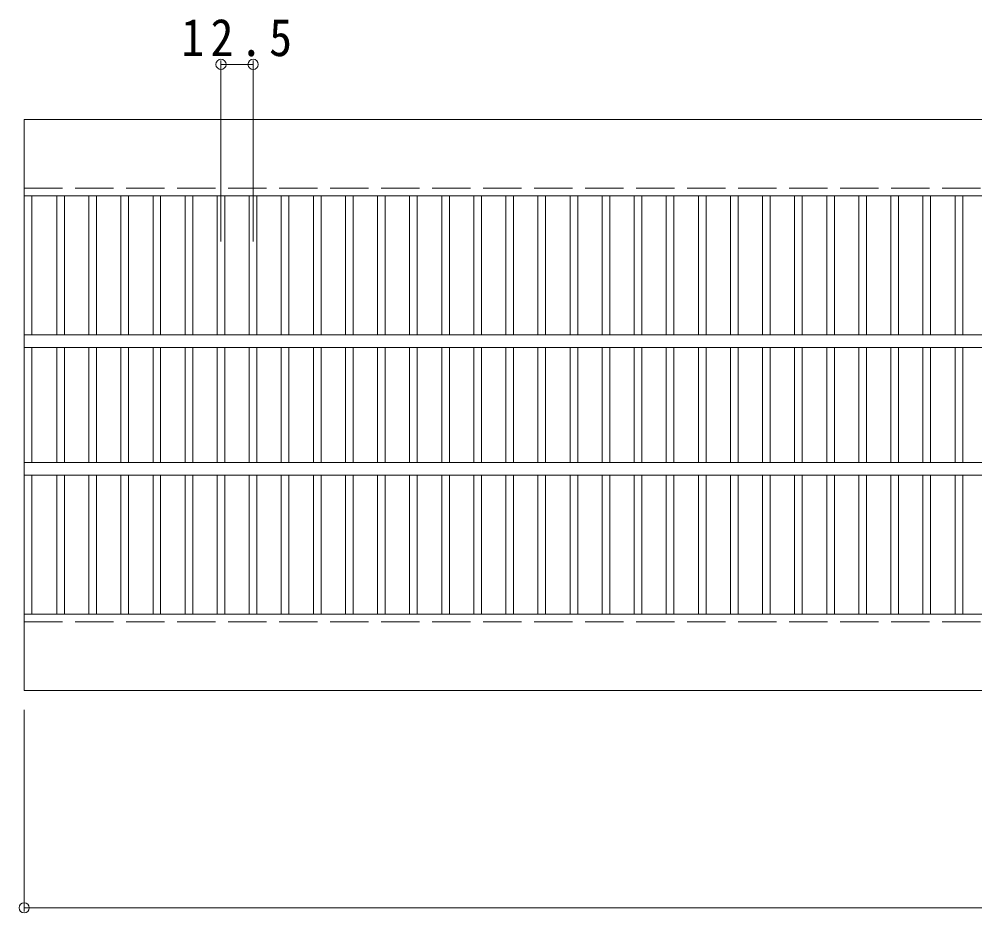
# Model space of a CAD drawing. Units: millimetres, scale not verified. Extents: x -756 to 910, y -687 to 519.
# Drawn here: x -755.8 to -381, y 64.8 to 415.3 of the extents above; entities that cross this region are included whole.
import ezdxf

# ---------------------------------------------------------------- set-up
doc = ezdxf.new("R2010")
doc.units = ezdxf.units.MM
doc.header["$LTSCALE"] = 5
doc.header["$PDMODE"] = 32
doc.header["$PDSIZE"] = 4
doc.linetypes.add('DASHED3', pattern=[4, 3, -1])
for name, color, linetype, lineweight in [('A-1_ピット', 2, 'Continuous', 9), ('A-2_蓋', 3, 'Continuous', 9), ('A-4_寸法', 7, 'Continuous', 9)]:
    doc.layers.add(name, color=color, linetype=linetype, lineweight=lineweight)
doc.styles.add('ＭＳ ゴシック', font='')
doc.styles.get('ＭＳ ゴシック').set_extended_font_data('MS Gothic')

msp = doc.modelspace()

# ---------------------------------------------------------------- linework, layer by layer
at = {"layer": 'A-1_ピット'}
for p, q in [((-753.757, 375.959), (243.243, 375.959)), ((-753.757, 345.959), (-753.757, 375.959)), ((-753.757, 345.959), (243.243, 345.959)), ((-753.757, 151.959), (243.243, 151.959))]:
    msp.add_line(p, q, dxfattribs=at)
at = {"layer": 'A-1_ピット', "linetype": 'DASHED3'}
for p, q in [((-753.757, 348.959), (243.243, 348.959)), ((-753.757, 178.959), (243.243, 178.959))]:
    msp.add_line(p, q, dxfattribs=at)
at = {"layer": 'A-1_ピット'}
msp.add_lwpolyline([(-753.757, 151.959), (-753.757, 181.959), (243.243, 181.959)], dxfattribs=at)
at = {"layer": 'A-2_蓋'}
for p, q in [((-753.757, 345.959), (-753.757, 181.959)), ((-750.757, 291.459), (-750.757, 345.959)), ((-740.997, 345.959), (-740.997, 291.459)), ((-737.997, 345.959), (-737.997, 291.459)), ((-728.417, 345.959), (-728.417, 291.459)), ((-725.417, 345.959), (-725.417, 291.459)), ((-715.837, 345.959), (-715.837, 291.459)), ((-712.837, 345.959), (-712.837, 291.459)), ((-703.257, 345.959), (-703.257, 291.459)), ((-700.257, 345.959), (-700.257, 291.459)), ((-690.677, 345.959), (-690.677, 291.459)), ((-687.677, 345.959), (-687.677, 291.459)), ((-678.097, 345.959), (-678.097, 291.459)), ((-675.097, 345.959), (-675.097, 291.459)), ((-665.517, 345.959), (-665.517, 291.459)), ((-662.517, 345.959), (-662.517, 291.459)), ((-652.937, 345.959), (-652.937, 291.459)), ((-649.937, 345.959), (-649.937, 291.459)), ((-640.357, 345.959), (-640.357, 291.459)), ((-637.357, 345.959), (-637.357, 291.459)), ((-627.777, 345.959), (-627.777, 291.459)), ((-624.777, 345.959), (-624.777, 291.459)), ((-615.197, 345.959), (-615.197, 291.459)), ((-612.197, 345.959), (-612.197, 291.459)), ((-602.617, 345.959), (-602.617, 291.459)), ((-599.617, 345.959), (-599.617, 291.459)), ((-590.037, 345.959), (-590.037, 291.459)), ((-587.037, 345.959), (-587.037, 291.459)), ((-577.457, 345.959), (-577.457, 291.459)), ((-574.457, 345.959), (-574.457, 291.459)), ((-564.877, 345.959), (-564.877, 291.459)), ((-561.877, 345.959), (-561.877, 291.459)), ((-552.297, 345.959), (-552.297, 291.459)), ((-549.297, 345.959), (-549.297, 291.459)), ((-539.717, 345.959), (-539.717, 291.459)), ((-536.717, 345.959), (-536.717, 291.459)), ((-527.137, 345.959), (-527.137, 291.459)), ((-524.137, 345.959), (-524.137, 291.459)), ((-514.557, 345.959), (-514.557, 291.459)), ((-511.557, 345.959), (-511.557, 291.459)), ((-501.977, 345.959), (-501.977, 291.459)), ((-498.977, 345.959), (-498.977, 291.459)), ((-489.397, 345.959), (-489.397, 291.459)), ((-486.397, 345.959), (-486.397, 291.459)), ((-476.817, 345.959), (-476.817, 291.459)), ((-473.817, 345.959), (-473.817, 291.459)), ((-464.237, 345.959), (-464.237, 291.459)), ((-461.237, 345.959), (-461.237, 291.459)), ((-451.657, 345.959), (-451.657, 291.459)), ((-448.657, 345.959), (-448.657, 291.459)), ((-439.077, 345.959), (-439.077, 291.459)), ((-436.077, 345.959), (-436.077, 291.459)), ((-426.497, 345.959), (-426.497, 291.459)), ((-423.497, 345.959), (-423.497, 291.459)), ((-413.917, 345.959), (-413.917, 291.459)), ((-410.917, 345.959), (-410.917, 291.459)), ((-401.337, 345.959), (-401.337, 291.459)), ((-398.336, 345.959), (-398.336, 291.459)), ((-388.757, 345.959), (-388.757, 291.459)), ((-385.757, 345.959), (-385.757, 291.459)), ((-753.757, 291.459), (243.243, 291.459)), ((-753.757, 286.46), (243.243, 286.46)), ((-750.757, 241.459), (-750.757, 286.46)), ((-740.997, 286.46), (-740.997, 241.459)), ((-737.997, 286.46), (-737.997, 241.459)), ((-728.417, 286.46), (-728.417, 241.459)), ((-725.417, 286.46), (-725.417, 241.459)), ((-715.837, 286.46), (-715.837, 241.459)), ((-712.837, 286.46), (-712.837, 241.459)), ((-703.257, 286.46), (-703.257, 241.459)), ((-700.257, 286.46), (-700.257, 241.459)), ((-690.677, 286.46), (-690.677, 241.459)), ((-687.677, 286.46), (-687.677, 241.459)), ((-678.097, 286.46), (-678.097, 241.459)), ((-675.097, 286.46), (-675.097, 241.459)), ((-665.517, 286.46), (-665.517, 241.459)), ((-662.517, 286.46), (-662.517, 241.459)), ((-652.937, 286.46), (-652.937, 241.459)), ((-649.937, 286.46), (-649.937, 241.459)), ((-640.357, 286.46), (-640.357, 241.459)), ((-637.357, 286.46), (-637.357, 241.459)), ((-627.777, 286.46), (-627.777, 241.459)), ((-624.777, 286.46), (-624.777, 241.459)), ((-615.197, 286.46), (-615.197, 241.459)), ((-612.197, 286.46), (-612.197, 241.459)), ((-602.617, 286.46), (-602.617, 241.459)), ((-599.617, 286.46), (-599.617, 241.459)), ((-590.037, 286.46), (-590.037, 241.459)), ((-587.037, 286.46), (-587.037, 241.459)), ((-577.457, 286.46), (-577.457, 241.459)), ((-574.457, 286.46), (-574.457, 241.459)), ((-564.877, 286.46), (-564.877, 241.459)), ((-561.877, 286.46), (-561.877, 241.459)), ((-552.297, 286.46), (-552.297, 241.459)), ((-549.297, 286.46), (-549.297, 241.459)), ((-539.717, 286.46), (-539.717, 241.459)), ((-536.717, 286.46), (-536.717, 241.459)), ((-527.137, 286.46), (-527.137, 241.459)), ((-524.137, 286.46), (-524.137, 241.459)), ((-514.557, 286.46), (-514.557, 241.459)), ((-511.557, 286.46), (-511.557, 241.459)), ((-501.977, 286.46), (-501.977, 241.459)), ((-498.977, 286.46), (-498.977, 241.459)), ((-489.397, 286.46), (-489.397, 241.459)), ((-486.397, 286.46), (-486.397, 241.459)), ((-476.817, 286.46), (-476.817, 241.459)), ((-473.817, 286.46), (-473.817, 241.459)), ((-464.237, 286.46), (-464.237, 241.459)), ((-461.237, 286.46), (-461.237, 241.459)), ((-451.657, 286.46), (-451.657, 241.459)), ((-448.657, 286.46), (-448.657, 241.459)), ((-439.077, 286.46), (-439.077, 241.459)), ((-436.077, 286.46), (-436.077, 241.459)), ((-426.497, 286.46), (-426.497, 241.459)), ((-423.497, 286.46), (-423.497, 241.459)), ((-413.917, 286.46), (-413.917, 241.459)), ((-410.917, 286.46), (-410.917, 241.459)), ((-401.337, 286.46), (-401.337, 241.459)), ((-398.336, 286.46), (-398.336, 241.459)), ((-388.757, 286.46), (-388.757, 241.459)), ((-385.757, 286.46), (-385.757, 241.459)), ((-753.757, 241.459), (243.243, 241.459)), ((-753.757, 236.459), (243.243, 236.459)), ((-750.757, 181.959), (-750.757, 236.459)), ((-740.997, 236.459), (-740.997, 181.959)), ((-737.997, 236.459), (-737.997, 181.959)), ((-728.417, 236.459), (-728.417, 181.959)), ((-725.417, 236.459), (-725.417, 181.959)), ((-715.837, 236.459), (-715.837, 181.959)), ((-712.837, 236.459), (-712.837, 181.959)), ((-703.257, 236.459), (-703.257, 181.959)), ((-700.257, 236.459), (-700.257, 181.959)), ((-690.677, 236.459), (-690.677, 181.959)), ((-687.677, 236.459), (-687.677, 181.959)), ((-678.097, 236.459), (-678.097, 181.959)), ((-675.097, 236.459), (-675.097, 181.959)), ((-665.517, 236.459), (-665.517, 181.959)), ((-662.517, 236.459), (-662.517, 181.959)), ((-652.937, 236.459), (-652.937, 181.959)), ((-649.937, 236.459), (-649.937, 181.959)), ((-640.357, 236.459), (-640.357, 181.959)), ((-637.357, 236.459), (-637.357, 181.959)), ((-627.777, 236.459), (-627.777, 181.959)), ((-624.777, 236.459), (-624.777, 181.959)), ((-615.197, 236.459), (-615.197, 181.959)), ((-612.197, 236.459), (-612.197, 181.959)), ((-602.617, 236.459), (-602.617, 181.959)), ((-599.617, 236.459), (-599.617, 181.959)), ((-590.037, 236.459), (-590.037, 181.959)), ((-587.037, 236.459), (-587.037, 181.959)), ((-577.457, 236.459), (-577.457, 181.959)), ((-574.457, 236.459), (-574.457, 181.959)), ((-564.877, 236.459), (-564.877, 181.959)), ((-561.877, 236.459), (-561.877, 181.959)), ((-552.297, 236.459), (-552.297, 181.959)), ((-549.297, 236.459), (-549.297, 181.959)), ((-539.717, 236.459), (-539.717, 181.959)), ((-536.717, 236.459), (-536.717, 181.959)), ((-527.137, 236.459), (-527.137, 181.959)), ((-524.137, 236.459), (-524.137, 181.959)), ((-514.557, 236.459), (-514.557, 181.959)), ((-511.557, 236.459), (-511.557, 181.959)), ((-501.977, 236.459), (-501.977, 181.959)), ((-498.977, 236.459), (-498.977, 181.959)), ((-489.397, 236.459), (-489.397, 181.959)), ((-486.397, 236.459), (-486.397, 181.959)), ((-476.817, 236.459), (-476.817, 181.959)), ((-473.817, 236.459), (-473.817, 181.959)), ((-464.237, 236.459), (-464.237, 181.959)), ((-461.237, 236.459), (-461.237, 181.959)), ((-451.657, 236.459), (-451.657, 181.959)), ((-448.657, 236.459), (-448.657, 181.959)), ((-439.077, 236.459), (-439.077, 181.959)), ((-436.077, 236.459), (-436.077, 181.959)), ((-426.497, 236.459), (-426.497, 181.959)), ((-423.497, 236.459), (-423.497, 181.959)), ((-413.917, 236.459), (-413.917, 181.959)), ((-410.917, 236.459), (-410.917, 181.959)), ((-401.337, 236.459), (-401.337, 181.959)), ((-398.336, 236.459), (-398.336, 181.959)), ((-388.757, 236.459), (-388.757, 181.959)), ((-385.757, 236.459), (-385.757, 181.959))]:
    msp.add_line(p, q, dxfattribs=at)
at = {"layer": 'A-4_寸法'}
for p, q in [((-676.597, 328.044), (-676.597, 399.02)), ((-676.597, 397.52), (-664.017, 397.52)), ((-664.017, 328.044), (-664.017, 399.02)), ((-753.757, 144.459), (-753.757, 65.324)), ((-753.757, 66.824), (243.243, 66.824))]:
    msp.add_line(p, q, dxfattribs=at)
for p in [(-676.597, 397.52), (-664.017, 397.52), (-753.757, 66.824)]:
    msp.add_point(p, dxfattribs=at)

# ---------------------------------------------------------------- texts
at = {"layer": 'A-4_寸法', "color": 2, "insert": (-692.182, 400.52), "char_height": 14.66, "attachment_point": 7, "style": 'ＭＳ ゴシック'}
msp.add_mtext('\\T1.28;\\W0.9;12.5', dxfattribs=at)

doc.saveas('drawing.dxf')
